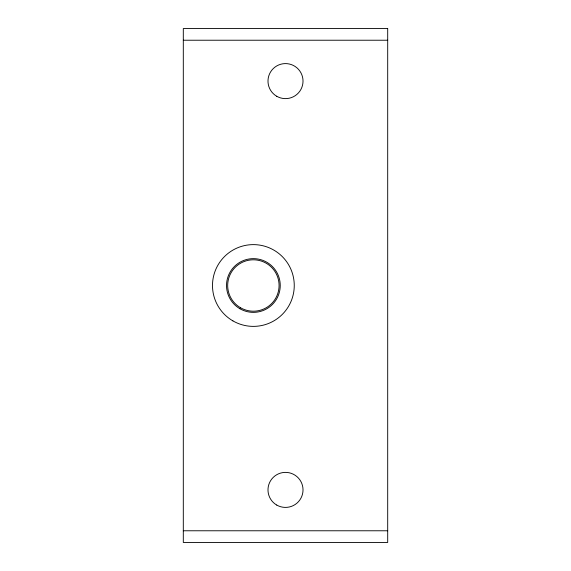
<?xml version="1.0" encoding="UTF-8"?>
<svg xmlns="http://www.w3.org/2000/svg" width="571" height="571" viewBox="0 0 571 571"><rect width="100%" height="100%" fill="white"/><g stroke="black" fill="none" stroke-linecap="round" stroke-linejoin="round"><path stroke-width="0.86" d="M183.305 40.227L387.695 40.227M183.305 530.773L387.695 530.773M387.695 28.55L183.305 28.55L183.305 542.45L387.695 542.45L387.695 28.55M232.939 320.902A40.876 40.876 0 0 0 294.258 285.5A40.876 40.876 0 0 0 232.939 250.098A40.876 40.876 0 0 0 232.939 320.902M276.742 505.064A17.523 17.523 0 0 0 303.023 489.889A17.523 17.523 0 0 0 276.742 474.722A17.523 17.523 0 0 0 276.742 505.064M276.742 96.278A17.523 17.523 0 0 0 303.023 81.111A17.523 17.523 0 0 0 276.742 65.936A17.523 17.523 0 0 0 276.742 96.278M239.948 308.761A26.866 26.866 0 0 0 280.247 285.5A26.866 26.866 0 0 0 239.948 262.239A26.866 26.866 0 0 0 239.948 308.761M240.534 307.755A25.695 25.695 0 0 0 279.076 285.5A25.695 25.695 0 0 0 240.534 263.245A25.695 25.695 0 0 0 240.534 307.755"/></g></svg>
